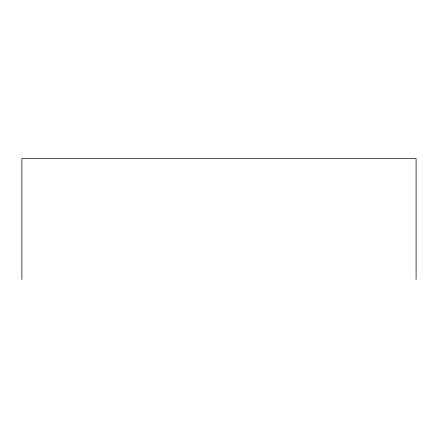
<?xml version="1.0" encoding="UTF-8"?>
<svg xmlns="http://www.w3.org/2000/svg" width="438" height="438" viewBox="0 0 438 438"><rect width="100%" height="100%" fill="white"/><g stroke="black" fill="none" stroke-linecap="round" stroke-linejoin="round"><path stroke-width="0.66" d="M416.1 279.46L416.1 158.54L21.9 158.54L21.9 279.46"/></g></svg>
